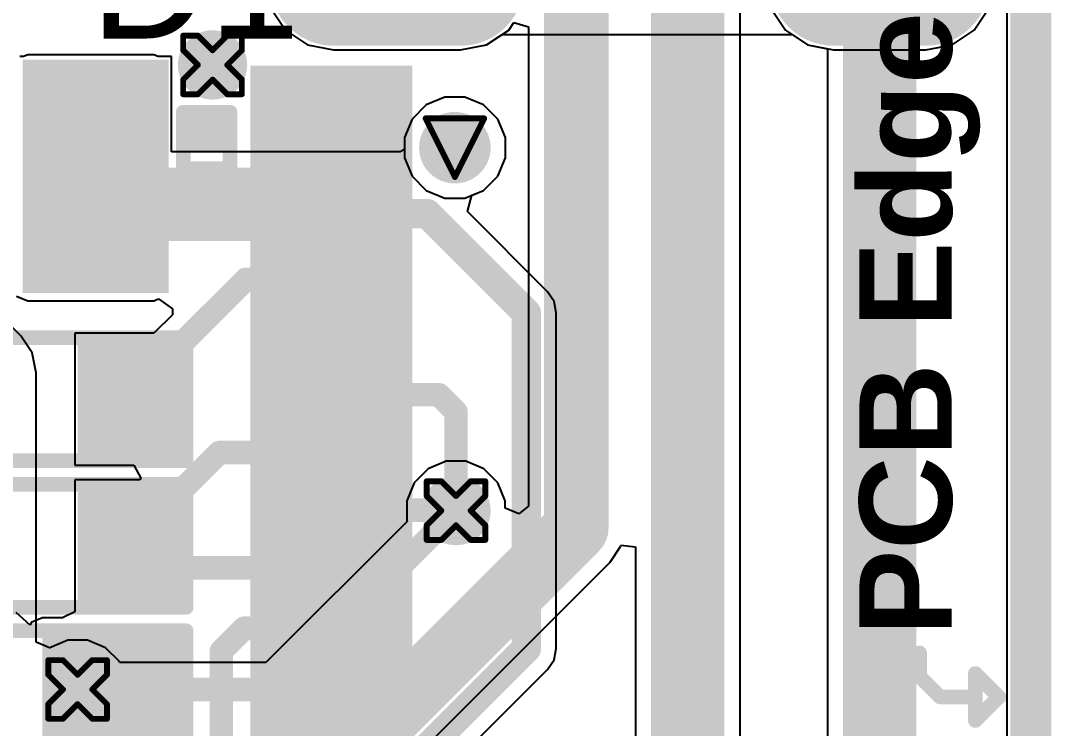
# Model space of a CAD drawing. Header units: inches. Extents: x -0.2 to 17.4, y -0.2 to 2.6.
# Drawn here: x 1.6396 to 1.991, y 0.4497 to 0.6911 of the extents above; entities that cross this region are included whole.
import ezdxf

# ---------------------------------------------------------------- set-up
doc = ezdxf.new("R2010")
doc.units = ezdxf.units.IN
doc.header["$MEASUREMENT"] = 0
for name, color, linetype in [('Board_Outline', 216, 'Continuous'), ('Bottom Layer', 5, 'Continuous'), ('Bottom Solder', 6, 'Continuous'), ('Drill Drawing', 1, 'Continuous'), ('Multi-Layer', 9, 'Continuous'), ('Pad Holes', 156, 'Continuous'), ('Top Layer', 1, 'Continuous'), ('Top Overlay', 2, 'Continuous'), ('Top Paste', 8, 'Continuous'), ('Top Solder', 216, 'Continuous'), ('Via Holes', 16, 'Continuous')]:
    doc.layers.add(name, color=color, linetype=linetype)
doc.styles.add('Arial', font='', dxfattribs={"height": 0.2})
doc.styles.add('Arial_Bold', font='', dxfattribs={"height": 0.2})
doc.styles.get('Arial').set_extended_font_data('Arial')
doc.styles.get('Arial_Bold').set_extended_font_data('Arial', bold=True)

# ---------------------------------------------------------------- blocks, each defined once
blk = doc.blocks.new('R___0603_12')
at = {"layer": 'Top Layer'}
for points in [[(-0.015, 0.0175), (-0.015, -0.0175), (-0.045, -0.0175), (-0.045, 0.0175)], [(0.045, 0.0175), (0.045, -0.0175), (0.015, -0.0175), (0.015, 0.0175)]]:
    blk.add_hatch(color=1, dxfattribs=at).paths.add_polyline_path(points)
at = {"layer": 'Top Paste'}
for points in [[(-0.015, 0.0175), (-0.015, -0.0175), (-0.045, -0.0175), (-0.045, 0.0175)], [(0.045, 0.0175), (0.045, -0.0175), (0.015, -0.0175), (0.015, 0.0175)]]:
    blk.add_hatch(color=8, dxfattribs=at).paths.add_polyline_path(points)
at = {"layer": 'Top Solder'}
for points in [[(-0.011, 0.0215), (-0.011, -0.0215), (-0.049, -0.0215), (-0.049, 0.0215)], [(0.049, 0.0215), (0.049, -0.0215), (0.011, -0.0215), (0.011, 0.0215)]]:
    blk.add_hatch(color=216, dxfattribs=at).paths.add_polyline_path(points)
at = {"layer": 'Top Overlay'}
for points in [[(-0.048, 0.021, 0.005, 0.005, 0), (-0.048, -0.021, 0.005, 0.005, 0)], [(0.048, 0.021, 0.005, 0.005, 0), (-0.048, 0.021, 0.005, 0.005, 0)], [(0.048, 0.021, 0.005, 0.005, 0), (0.048, -0.021, 0.005, 0.005, 0)], [(0.048, -0.021, 0.005, 0.005, 0), (-0.048, -0.021, 0.005, 0.005, 0)]]:
    blk.add_lwpolyline(points, format="xyseb", dxfattribs=at)
for points in [[(-0.04925, 0.021, 0.0025, 0.0025, 1), (-0.04675, 0.021, 0.0025, 0.0025, 1)], [(-0.04925, 0.021, 0.0025, 0.0025, 1), (-0.04675, 0.021, 0.0025, 0.0025, 1)], [(0.04675, 0.021, 0.0025, 0.0025, 1), (0.04925, 0.021, 0.0025, 0.0025, 1)], [(0.04675, 0.021, 0.0025, 0.0025, 1), (0.04925, 0.021, 0.0025, 0.0025, 1)], [(-0.04925, -0.021, 0.0025, 0.0025, 1), (-0.04675, -0.021, 0.0025, 0.0025, 1)], [(-0.04925, -0.021, 0.0025, 0.0025, 1), (-0.04675, -0.021, 0.0025, 0.0025, 1)], [(0.04675, -0.021, 0.0025, 0.0025, 1), (0.04925, -0.021, 0.0025, 0.0025, 1)], [(0.04675, -0.021, 0.0025, 0.0025, 1), (0.04925, -0.021, 0.0025, 0.0025, 1)]]:
    blk.add_lwpolyline(points, format="xyseb", close=True, dxfattribs=at)
blk = doc.blocks.new('R___0603_14')
at = {"layer": 'Top Layer'}
for points in [[(-0.015, 0.0175), (-0.015, -0.0175), (-0.045, -0.0175), (-0.045, 0.0175)], [(0.045, 0.0175), (0.045, -0.0175), (0.015, -0.0175), (0.015, 0.0175)]]:
    blk.add_hatch(color=1, dxfattribs=at).paths.add_polyline_path(points)
at = {"layer": 'Top Paste'}
for points in [[(-0.015, 0.0175), (-0.015, -0.0175), (-0.045, -0.0175), (-0.045, 0.0175)], [(0.045, 0.0175), (0.045, -0.0175), (0.015, -0.0175), (0.015, 0.0175)]]:
    blk.add_hatch(color=8, dxfattribs=at).paths.add_polyline_path(points)
at = {"layer": 'Top Solder'}
for points in [[(-0.011, 0.0215), (-0.011, -0.0215), (-0.049, -0.0215), (-0.049, 0.0215)], [(0.049, 0.0215), (0.049, -0.0215), (0.011, -0.0215), (0.011, 0.0215)]]:
    blk.add_hatch(color=216, dxfattribs=at).paths.add_polyline_path(points)
at = {"layer": 'Top Overlay'}
for points in [[(0.048, 0.021, 0.005, 0.005, 0), (-0.048, 0.021, 0.005, 0.005, 0)], [(-0.048, 0.021, 0.005, 0.005, 0), (-0.048, -0.021, 0.005, 0.005, 0)], [(0.048, 0.021, 0.005, 0.005, 0), (0.048, -0.021, 0.005, 0.005, 0)], [(0.048, -0.021, 0.005, 0.005, 0), (-0.048, -0.021, 0.005, 0.005, 0)]]:
    blk.add_lwpolyline(points, format="xyseb", dxfattribs=at)
for points in [[(-0.04925, 0.021, 0.0025, 0.0025, 1), (-0.04675, 0.021, 0.0025, 0.0025, 1)], [(-0.04925, 0.021, 0.0025, 0.0025, 1), (-0.04675, 0.021, 0.0025, 0.0025, 1)], [(0.04675, 0.021, 0.0025, 0.0025, 1), (0.04925, 0.021, 0.0025, 0.0025, 1)], [(0.04675, 0.021, 0.0025, 0.0025, 1), (0.04925, 0.021, 0.0025, 0.0025, 1)], [(-0.04925, -0.021, 0.0025, 0.0025, 1), (-0.04675, -0.021, 0.0025, 0.0025, 1)], [(-0.04925, -0.021, 0.0025, 0.0025, 1), (-0.04675, -0.021, 0.0025, 0.0025, 1)], [(0.04675, -0.021, 0.0025, 0.0025, 1), (0.04925, -0.021, 0.0025, 0.0025, 1)], [(0.04675, -0.021, 0.0025, 0.0025, 1), (0.04925, -0.021, 0.0025, 0.0025, 1)]]:
    blk.add_lwpolyline(points, format="xyseb", close=True, dxfattribs=at)
blk = doc.blocks.new('R___0603_15')
at = {"layer": 'Top Layer'}
for points in [[(-0.015, 0.0175), (-0.015, -0.0175), (-0.045, -0.0175), (-0.045, 0.0175)], [(0.045, 0.0175), (0.045, -0.0175), (0.015, -0.0175), (0.015, 0.0175)]]:
    blk.add_hatch(color=1, dxfattribs=at).paths.add_polyline_path(points)
at = {"layer": 'Top Paste'}
for points in [[(-0.015, 0.0175), (-0.015, -0.0175), (-0.045, -0.0175), (-0.045, 0.0175)], [(0.045, 0.0175), (0.045, -0.0175), (0.015, -0.0175), (0.015, 0.0175)]]:
    blk.add_hatch(color=8, dxfattribs=at).paths.add_polyline_path(points)
at = {"layer": 'Top Solder'}
for points in [[(-0.011, 0.0215), (-0.011, -0.0215), (-0.049, -0.0215), (-0.049, 0.0215)], [(0.049, 0.0215), (0.049, -0.0215), (0.011, -0.0215), (0.011, 0.0215)]]:
    blk.add_hatch(color=216, dxfattribs=at).paths.add_polyline_path(points)
at = {"layer": 'Top Overlay'}
for points in [[(-0.048, 0.021, 0.005, 0.005, 0), (-0.048, -0.021, 0.005, 0.005, 0)], [(0.048, 0.021, 0.005, 0.005, 0), (-0.048, 0.021, 0.005, 0.005, 0)], [(0.048, 0.021, 0.005, 0.005, 0), (0.048, -0.021, 0.005, 0.005, 0)], [(0.048, -0.021, 0.005, 0.005, 0), (-0.048, -0.021, 0.005, 0.005, 0)]]:
    blk.add_lwpolyline(points, format="xyseb", dxfattribs=at)
for points in [[(-0.04925, 0.021, 0.0025, 0.0025, 1), (-0.04675, 0.021, 0.0025, 0.0025, 1)], [(-0.04925, 0.021, 0.0025, 0.0025, 1), (-0.04675, 0.021, 0.0025, 0.0025, 1)], [(0.04675, 0.021, 0.0025, 0.0025, 1), (0.04925, 0.021, 0.0025, 0.0025, 1)], [(0.04675, 0.021, 0.0025, 0.0025, 1), (0.04925, 0.021, 0.0025, 0.0025, 1)], [(-0.04925, -0.021, 0.0025, 0.0025, 1), (-0.04675, -0.021, 0.0025, 0.0025, 1)], [(-0.04925, -0.021, 0.0025, 0.0025, 1), (-0.04675, -0.021, 0.0025, 0.0025, 1)], [(0.04675, -0.021, 0.0025, 0.0025, 1), (0.04925, -0.021, 0.0025, 0.0025, 1)], [(0.04675, -0.021, 0.0025, 0.0025, 1), (0.04925, -0.021, 0.0025, 0.0025, 1)]]:
    blk.add_lwpolyline(points, format="xyseb", close=True, dxfattribs=at)
blk = doc.blocks.new('TYPE_C_31_M_12__72')
at = {"layer": 'Bottom Layer'}
h = blk.add_hatch(color=5, dxfattribs=at)
edge = h.paths.add_edge_path()
edge.add_arc((0.17028, 0.04941), 0.01772, 180, 360)
edge.add_line((0.18799, 0.04941), (0.18799, 0.09272))
edge.add_arc((0.17028, 0.09272), 0.01772, 0, 180)
edge.add_line((0.15256, 0.09272), (0.15256, 0.04941))
h = blk.add_hatch(color=5, dxfattribs=at)
edge = h.paths.add_edge_path()
edge.add_arc((0.17028, -0.10925), 0.01772, 180, 360)
edge.add_line((0.18799, -0.10925), (0.18799, -0.07776))
edge.add_arc((0.17028, -0.07776), 0.01772, 0, 180)
edge.add_line((0.15256, -0.07776), (0.15256, -0.10925))
at = {"layer": 'Bottom Solder'}
h = blk.add_hatch(color=6, dxfattribs=at)
edge = h.paths.add_edge_path()
edge.add_arc((0.17028, 0.04941), 0.02172, 180, 360)
edge.add_line((0.19199, 0.04941), (0.19199, 0.09272))
edge.add_arc((0.17028, 0.09272), 0.02172, 0, 180)
edge.add_line((0.14856, 0.09272), (0.14856, 0.04941))
h = blk.add_hatch(color=6, dxfattribs=at)
edge = h.paths.add_edge_path()
edge.add_arc((0.11378, 0.05138), 0.004, 0, 360)
h = blk.add_hatch(color=6, dxfattribs=at)
edge = h.paths.add_edge_path()
edge.add_arc((0.17028, -0.10925), 0.02172, 180, 360)
edge.add_line((0.19199, -0.10925), (0.19199, -0.07776))
edge.add_arc((0.17028, -0.07776), 0.02172, 0, 180)
edge.add_line((0.14856, -0.07776), (0.14856, -0.10925))
at = {"layer": 'Multi-Layer'}
h = blk.add_hatch(color=9, dxfattribs=at)
edge = h.paths.add_edge_path()
edge.add_arc((0.17028, 0.04941), 0.01772, 180, 360)
edge.add_line((0.18799, 0.04941), (0.18799, 0.09272))
edge.add_arc((0.17028, 0.09272), 0.01772, 0, 180)
edge.add_line((0.15256, 0.09272), (0.15256, 0.04941))
h = blk.add_hatch(color=9, dxfattribs=at)
edge = h.paths.add_edge_path()
edge.add_arc((0.17028, -0.10925), 0.01772, 180, 360)
edge.add_line((0.18799, -0.10925), (0.18799, -0.07776))
edge.add_arc((0.17028, -0.07776), 0.01772, 0, 180)
edge.add_line((0.15256, -0.07776), (0.15256, -0.10925))
at = {"layer": 'Pad Holes'}
h = blk.add_hatch(color=7, dxfattribs=at)
edge = h.paths.add_edge_path()
edge.add_arc((0.11378, 0.05138), 0.0122, 0, 360)
at = {"layer": 'Top Layer'}
for points in [[(-0.1063, 0.11713), (-0.08268, 0.11713), (-0.08268, 0.06988), (-0.1063, 0.06988)], [(-0.0748, 0.11713), (-0.06299, 0.11713), (-0.06299, 0.06988), (-0.0748, 0.06988)], [(-0.05512, 0.11713), (-0.04331, 0.11713), (-0.04331, 0.06988), (-0.05512, 0.06988)], [(-0.03543, 0.11713), (-0.02362, 0.11713), (-0.02362, 0.06988), (-0.03543, 0.06988)], [(-0.01575, 0.11713), (-0.00394, 0.11713), (-0.00394, 0.06988), (-0.01575, 0.06988)], [(0.01575, 0.06988), (0.00394, 0.06988), (0.00394, 0.11713), (0.01575, 0.11713)], [(0.03543, 0.06988), (0.02362, 0.06988), (0.02362, 0.11713), (0.03543, 0.11713)], [(0.05512, 0.06988), (0.04331, 0.06988), (0.04331, 0.11713), (0.05512, 0.11713)], [(0.0748, 0.06988), (0.06299, 0.06988), (0.06299, 0.11713), (0.0748, 0.11713)], [(0.1063, 0.06988), (0.08268, 0.06988), (0.08268, 0.11713), (0.1063, 0.11713)], [(0.11417, 0.11713), (0.1378, 0.11713), (0.1378, 0.06988), (0.11417, 0.06988)]]:
    blk.add_hatch(color=1, dxfattribs=at).paths.add_polyline_path(points)
h = blk.add_hatch(color=1, dxfattribs=at)
edge = h.paths.add_edge_path()
edge.add_arc((0.17028, 0.04941), 0.01772, 180, 360)
edge.add_line((0.18799, 0.04941), (0.18799, 0.09272))
edge.add_arc((0.17028, 0.09272), 0.01772, 0, 180)
edge.add_line((0.15256, 0.09272), (0.15256, 0.04941))
h = blk.add_hatch(color=1, dxfattribs=at)
edge = h.paths.add_edge_path()
edge.add_arc((0.17028, -0.10925), 0.01772, 180, 360)
edge.add_line((0.18799, -0.10925), (0.18799, -0.07776))
edge.add_arc((0.17028, -0.07776), 0.01772, 0, 180)
edge.add_line((0.15256, -0.07776), (0.15256, -0.10925))
at = {"layer": 'Top Paste'}
for points in [[(-0.1063, 0.11713), (-0.08268, 0.11713), (-0.08268, 0.06988), (-0.1063, 0.06988)], [(-0.0748, 0.11713), (-0.06299, 0.11713), (-0.06299, 0.06988), (-0.0748, 0.06988)], [(-0.05512, 0.11713), (-0.04331, 0.11713), (-0.04331, 0.06988), (-0.05512, 0.06988)], [(-0.03543, 0.11713), (-0.02362, 0.11713), (-0.02362, 0.06988), (-0.03543, 0.06988)], [(-0.01575, 0.11713), (-0.00394, 0.11713), (-0.00394, 0.06988), (-0.01575, 0.06988)], [(0.01575, 0.06988), (0.00394, 0.06988), (0.00394, 0.11713), (0.01575, 0.11713)], [(0.03543, 0.06988), (0.02362, 0.06988), (0.02362, 0.11713), (0.03543, 0.11713)], [(0.05512, 0.06988), (0.04331, 0.06988), (0.04331, 0.11713), (0.05512, 0.11713)], [(0.0748, 0.06988), (0.06299, 0.06988), (0.06299, 0.11713), (0.0748, 0.11713)], [(0.1063, 0.06988), (0.08268, 0.06988), (0.08268, 0.11713), (0.1063, 0.11713)], [(0.11417, 0.11713), (0.1378, 0.11713), (0.1378, 0.06988), (0.11417, 0.06988)]]:
    blk.add_hatch(color=8, dxfattribs=at).paths.add_polyline_path(points)
at = {"layer": 'Top Solder'}
for points in [[(-0.1103, 0.12113), (-0.07868, 0.12113), (-0.07868, 0.06588), (-0.1103, 0.06588)], [(-0.0788, 0.12113), (-0.05899, 0.12113), (-0.05899, 0.06588), (-0.0788, 0.06588)], [(-0.05912, 0.12113), (-0.03931, 0.12113), (-0.03931, 0.06588), (-0.05912, 0.06588)], [(-0.03943, 0.12113), (-0.01962, 0.12113), (-0.01962, 0.06588), (-0.03943, 0.06588)], [(-0.01975, 0.12113), (0.00006, 0.12113), (0.00006, 0.06588), (-0.01975, 0.06588)], [(0.01975, 0.06588), (-0.00006, 0.06588), (-0.00006, 0.12113), (0.01975, 0.12113)], [(0.03943, 0.06588), (0.01962, 0.06588), (0.01962, 0.12113), (0.03943, 0.12113)], [(0.05912, 0.06588), (0.03931, 0.06588), (0.03931, 0.12113), (0.05912, 0.12113)], [(0.0788, 0.06588), (0.05899, 0.06588), (0.05899, 0.12113), (0.0788, 0.12113)], [(0.1103, 0.06588), (0.07868, 0.06588), (0.07868, 0.12113), (0.1103, 0.12113)], [(0.11017, 0.12113), (0.1418, 0.12113), (0.1418, 0.06588), (0.11017, 0.06588)]]:
    blk.add_hatch(color=216, dxfattribs=at).paths.add_polyline_path(points)
h = blk.add_hatch(color=216, dxfattribs=at)
edge = h.paths.add_edge_path()
edge.add_arc((0.17028, 0.04941), 0.02172, 180, 360)
edge.add_line((0.19199, 0.04941), (0.19199, 0.09272))
edge.add_arc((0.17028, 0.09272), 0.02172, 0, 180)
edge.add_line((0.14856, 0.09272), (0.14856, 0.04941))
h = blk.add_hatch(color=216, dxfattribs=at)
edge = h.paths.add_edge_path()
edge.add_arc((0.11378, 0.05138), 0.004, 0, 360)
h = blk.add_hatch(color=216, dxfattribs=at)
edge = h.paths.add_edge_path()
edge.add_arc((0.17028, -0.10925), 0.02172, 180, 360)
edge.add_line((0.19199, -0.10925), (0.19199, -0.07776))
edge.add_arc((0.17028, -0.07776), 0.02172, 0, 180)
edge.add_line((0.14856, -0.07776), (0.14856, -0.10925))
at = {"layer": 'Top Overlay'}
for points in [[(-0.06656, -0.10707, 0.005, 0.005, 0), (-0.07356, -0.11407, 0.005, 0.005, 0)], [(-0.06656, -0.10707, 0.005, 0.005, 0), (-0.05856, -0.10707, 0.005, 0.005, 0)], [(-0.07356, -0.11407, 0.005, 0.005, 0), (-0.07356, -0.12607, 0.005, 0.005, 0)], [(-0.08156, -0.12607, 0.005, 0.005, 0), (-0.07356, -0.12607, 0.005, 0.005, 0)], [(-0.08156, -0.12607, 0.005, 0.005, 0), (-0.07376, -0.13387, 0.005, 0.005, 0)], [(-0.06556, -0.12607, 0.005, 0.005, 0), (-0.07363, -0.13414, 0.005, 0.005, 0)], [(-0.07356, -0.12607, 0.005, 0.005, 0), (-0.06556, -0.12607, 0.005, 0.005, 0)], [(-0.17698, -0.14051, 0.005, 0.005, 0), (0.17698, -0.14051, 0.005, 0.005, 0)]]:
    blk.add_lwpolyline(points, format="xyseb", dxfattribs=at)
for points in [[(-0.06781, -0.10707, 0.0025, 0.0025, 1), (-0.06531, -0.10707, 0.0025, 0.0025, 1)], [(-0.06781, -0.10707, 0.0025, 0.0025, 1), (-0.06531, -0.10707, 0.0025, 0.0025, 1)], [(-0.05981, -0.10707, 0.0025, 0.0025, 1), (-0.05731, -0.10707, 0.0025, 0.0025, 1)], [(-0.07481, -0.11407, 0.0025, 0.0025, 1), (-0.07231, -0.11407, 0.0025, 0.0025, 1)], [(-0.07481, -0.11407, 0.0025, 0.0025, 1), (-0.07231, -0.11407, 0.0025, 0.0025, 1)], [(-0.08281, -0.12607, 0.0025, 0.0025, 1), (-0.08031, -0.12607, 0.0025, 0.0025, 1)], [(-0.08281, -0.12607, 0.0025, 0.0025, 1), (-0.08031, -0.12607, 0.0025, 0.0025, 1)], [(-0.07481, -0.12607, 0.0025, 0.0025, 1), (-0.07231, -0.12607, 0.0025, 0.0025, 1)], [(-0.07481, -0.12607, 0.0025, 0.0025, 1), (-0.07231, -0.12607, 0.0025, 0.0025, 1)], [(-0.07481, -0.12607, 0.0025, 0.0025, 1), (-0.07231, -0.12607, 0.0025, 0.0025, 1)], [(-0.06681, -0.12607, 0.0025, 0.0025, 1), (-0.06431, -0.12607, 0.0025, 0.0025, 1)], [(-0.06681, -0.12607, 0.0025, 0.0025, 1), (-0.06431, -0.12607, 0.0025, 0.0025, 1)], [(-0.07501, -0.13387, 0.0025, 0.0025, 1), (-0.07251, -0.13387, 0.0025, 0.0025, 1)], [(-0.07488, -0.13414, 0.0025, 0.0025, 1), (-0.07238, -0.13414, 0.0025, 0.0025, 1)]]:
    blk.add_lwpolyline(points, format="xyseb", close=True, dxfattribs=at)
at = {"layer": 'Top Overlay', "style": 'Arial_Bold'}
blk.add_text('PCB Edge', height=0.031496, dxfattribs=at).set_placement((-0.05269, -0.11804))
blk = doc.blocks.new('F____1206__3216_M_______78')
at = {"layer": 'Top Layer'}
for points in [[(-0.08102, 0.03583), (-0.03929, 0.03583), (-0.03929, -0.03583), (-0.08102, -0.03583)], [(0.03929, 0.03583), (0.08102, 0.03583), (0.08102, -0.03583), (0.03929, -0.03583)]]:
    blk.add_hatch(color=1, dxfattribs=at).paths.add_polyline_path(points)
at = {"layer": 'Top Paste'}
for points in [[(-0.08102, 0.03583), (-0.03929, 0.03583), (-0.03929, -0.03583), (-0.08102, -0.03583)], [(0.03929, 0.03583), (0.08102, 0.03583), (0.08102, -0.03583), (0.03929, -0.03583)]]:
    blk.add_hatch(color=8, dxfattribs=at).paths.add_polyline_path(points)
at = {"layer": 'Top Solder'}
for points in [[(-0.08502, 0.03983), (-0.03529, 0.03983), (-0.03529, -0.03983), (-0.08502, -0.03983)], [(0.03529, 0.03983), (0.08502, 0.03983), (0.08502, -0.03983), (0.03529, -0.03983)]]:
    blk.add_hatch(color=216, dxfattribs=at).paths.add_polyline_path(points)
at = {"layer": 'Top Overlay'}
for points in [[(0.02677, 0.03343, 0.005, 0.005, 0), (-0.02677, 0.03343, 0.005, 0.005, 0)], [(-0.02396, -0.00008, 0.005, 0.005, -0.962331), (0, -0.001, 0.005, 0.005, 0)], [(0.024, -0.001, 0.005, 0.005, -1), (0, -0.001, 0.005, 0.005, 0)], [(0.02677, -0.03343, 0.005, 0.005, 0), (-0.02677, -0.03343, 0.005, 0.005, 0)]]:
    blk.add_lwpolyline(points, format="xyseb", dxfattribs=at)
for points in [[(-0.02802, 0.03343, 0.0025, 0.0025, 1), (-0.02552, 0.03343, 0.0025, 0.0025, 1)], [(0.02552, 0.03343, 0.0025, 0.0025, 1), (0.02802, 0.03343, 0.0025, 0.0025, 1)], [(-0.02521, -0.00008, 0.0025, 0.0025, 1), (-0.02271, -0.00008, 0.0025, 0.0025, 1)], [(-0.00125, -0.001, 0.0025, 0.0025, 1), (0.00125, -0.001, 0.0025, 0.0025, 1)], [(-0.00125, -0.001, 0.0025, 0.0025, 1), (0.00125, -0.001, 0.0025, 0.0025, 1)], [(0.02275, -0.001, 0.0025, 0.0025, 1), (0.02525, -0.001, 0.0025, 0.0025, 1)], [(-0.02802, -0.03343, 0.0025, 0.0025, 1), (-0.02552, -0.03343, 0.0025, 0.0025, 1)], [(0.02552, -0.03343, 0.0025, 0.0025, 1), (0.02802, -0.03343, 0.0025, 0.0025, 1)]]:
    blk.add_lwpolyline(points, format="xyseb", close=True, dxfattribs=at)
blk = doc.blocks.new('DSN0603_2_79')
at = {"layer": 'Top Layer'}
for points in [[(-0.01181, 0.00472), (-0.00394, 0.00472), (-0.00394, -0.00472), (-0.01181, -0.00472)], [(0.00394, 0.00472), (0.01181, 0.00472), (0.01181, -0.00472), (0.00394, -0.00472)]]:
    blk.add_hatch(color=1, dxfattribs=at).paths.add_polyline_path(points)
at = {"layer": 'Top Paste'}
for points in [[(-0.01181, 0.00472), (-0.00394, 0.00472), (-0.00394, -0.00472), (-0.01181, -0.00472)], [(0.00394, 0.00472), (0.01181, 0.00472), (0.01181, -0.00472), (0.00394, -0.00472)]]:
    blk.add_hatch(color=8, dxfattribs=at).paths.add_polyline_path(points)
at = {"layer": 'Top Solder'}
for points in [[(-0.01398, 0.00689), (-0.00177, 0.00689), (-0.00177, -0.00689), (-0.01398, -0.00689)], [(0.00177, 0.00689), (0.01398, 0.00689), (0.01398, -0.00689), (0.00177, -0.00689)]]:
    blk.add_hatch(color=216, dxfattribs=at).paths.add_polyline_path(points)
at = {"layer": 'Top Overlay'}
for points in [[(-0.015, 0.008, 0.005, 0.005, 0), (-0.015, -0.008, 0.005, 0.005, 0)], [(-0.015, 0.008, 0.005, 0.005, 0), (0.015, 0.008, 0.005, 0.005, 0)], [(0.015, 0.008, 0.005, 0.005, 0), (0.015, -0.008, 0.005, 0.005, 0)], [(-0.015, -0.008, 0.005, 0.005, 0), (0.015, -0.008, 0.005, 0.005, 0)]]:
    blk.add_lwpolyline(points, format="xyseb", dxfattribs=at)
for points in [[(-0.01625, 0.008, 0.0025, 0.0025, 1), (-0.01375, 0.008, 0.0025, 0.0025, 1)], [(-0.01625, 0.008, 0.0025, 0.0025, 1), (-0.01375, 0.008, 0.0025, 0.0025, 1)], [(0.01375, 0.008, 0.0025, 0.0025, 1), (0.01625, 0.008, 0.0025, 0.0025, 1)], [(0.01375, 0.008, 0.0025, 0.0025, 1), (0.01625, 0.008, 0.0025, 0.0025, 1)], [(-0.01625, -0.008, 0.0025, 0.0025, 1), (-0.01375, -0.008, 0.0025, 0.0025, 1)], [(-0.01625, -0.008, 0.0025, 0.0025, 1), (-0.01375, -0.008, 0.0025, 0.0025, 1)], [(0.01375, -0.008, 0.0025, 0.0025, 1), (0.01625, -0.008, 0.0025, 0.0025, 1)], [(0.01375, -0.008, 0.0025, 0.0025, 1), (0.01625, -0.008, 0.0025, 0.0025, 1)]]:
    blk.add_lwpolyline(points, format="xyseb", close=True, dxfattribs=at)

msp = doc.modelspace()

# ---------------------------------------------------------------- hatches: boundary and pattern name
at = {"layer": 'Bottom Layer'}
h = msp.add_hatch(color=5, dxfattribs=at)
edge = h.paths.add_edge_path()
edge.add_arc((1.705, 0.676), 0.01181, 0, 360)
h = msp.add_hatch(color=5, dxfattribs=at)
edge = h.paths.add_edge_path()
edge.add_arc((1.788, 0.524), 0.01181, 0, 360)
h = msp.add_hatch(color=5, dxfattribs=at)
edge = h.paths.add_edge_path()
edge.add_arc((1.659, 0.463), 0.01181, 0, 360)
at = {"layer": 'Top Layer'}
h = msp.add_hatch(color=1, dxfattribs=at)
edge = h.paths.add_edge_path()
edge.add_arc((1.705, 0.676), 0.01181, 0, 360)
for points in [[(1.642, 0.601), (1.685, 0.601), (1.685, 0.674), (1.642, 0.674)], [(1.655, 0.616), (1.769, 0.616), (1.769, 0.641), (1.655, 0.641)], [(1.647, 0.443), (1.694, 0.443), (1.694, 0.482), (1.647, 0.482)]]:
    msp.add_hatch(color=1, dxfattribs=at).paths.add_polyline_path(points)
h = msp.add_hatch(color=1, dxfattribs=at)
edge = h.paths.add_edge_path()
edge.add_arc((1.788, 0.524), 0.01181, 0, 360)
h = msp.add_hatch(color=1, dxfattribs=at)
edge = h.paths.add_edge_path()
edge.add_arc((1.659, 0.463), 0.01181, 0, 360)
at = {"layer": 'Via Holes'}
h = msp.add_hatch(color=7, dxfattribs=at)
edge = h.paths.add_edge_path()
edge.add_arc((1.705, 0.676), 0.00591, 0, 360)
h = msp.add_hatch(color=7, dxfattribs=at)
edge = h.paths.add_edge_path()
edge.add_arc((1.788, 0.524), 0.00591, 0, 360)
h = msp.add_hatch(color=7, dxfattribs=at)
edge = h.paths.add_edge_path()
edge.add_arc((1.659, 0.463), 0.00591, 0, 360)

# ---------------------------------------------------------------- linework, layer by layer
at = {"layer": 'Board_Outline'}
msp.add_lwpolyline([(1.986, 1.343, 0.01, 0.01, 0), (1.986, -0.057, 0.01, 0.01, 0)], format="xyseb", dxfattribs=at)
at = {"layer": 'Bottom Layer'}
for p, q in [((1.88484, 0.256), (1.88484, 0.799)), ((1.63962, 0.58362), (1.49284, 0.73039)), ((1.9758, 0.70072), (1.9758, 0.36728)), ((1.72488, 0.69541), (1.72991, 0.6879)), ((1.89536, 0.69541), (1.90038, 0.6879)), ((1.96463, 0.6879), (1.96965, 0.69541)), ((1.80597, 0.6879), (1.80769, 0.69047)), ((1.80769, 0.69047), (1.81269, 0.68895)), ((1.81269, 0.68895), (1.81269, 0.52554)), ((1.72991, 0.6879), (1.73742, 0.68288)), ((1.79845, 0.68288), (1.80597, 0.6879)), ((1.90038, 0.6879), (1.90789, 0.68288)), ((1.95712, 0.68288), (1.96463, 0.6879)), ((1.73742, 0.68288), (1.74628, 0.68111)), ((1.78959, 0.68111), (1.79845, 0.68288)), ((1.90789, 0.68288), (1.91676, 0.68111)), ((1.94825, 0.68111), (1.95712, 0.68288)), ((1.74628, 0.68111), (1.78959, 0.68111)), ((1.91676, 0.68111), (1.94825, 0.68111)), ((1.7842, 0.66498), (1.77788, 0.66237)), ((1.79104, 0.66498), (1.7842, 0.66498)), ((1.79737, 0.66237), (1.79104, 0.66498)), ((1.77788, 0.66237), (1.77304, 0.65753)), ((1.80221, 0.65753), (1.79737, 0.66237)), ((1.77304, 0.65753), (1.77042, 0.6512)), ((1.80483, 0.6512), (1.80221, 0.65753)), ((1.77042, 0.6512), (1.77042, 0.64436)), ((1.80483, 0.64436), (1.80483, 0.6512)), ((1.77042, 0.64436), (1.77304, 0.63803)), ((1.80221, 0.63803), (1.80483, 0.64436)), ((1.77304, 0.63803), (1.77788, 0.63319)), ((1.79737, 0.63319), (1.80221, 0.63803)), ((1.77788, 0.63319), (1.7842, 0.63057)), ((1.79104, 0.63057), (1.79737, 0.63319)), ((1.7842, 0.63057), (1.79104, 0.63057)), ((1.64348, 0.57783), (1.63962, 0.58362)), ((1.63962, 0.58362), (1.63962, 0.58362)), ((1.64484, 0.571), (1.64348, 0.57783)), ((1.64484, 0.47915), (1.64484, 0.571)), ((1.64484, 0.571), (1.64484, 0.571)), ((1.77848, 0.53825), (1.77375, 0.53352)), ((1.78466, 0.54081), (1.77848, 0.53825)), ((1.79134, 0.54081), (1.78466, 0.54081)), ((1.79752, 0.53825), (1.79134, 0.54081)), ((1.80225, 0.53352), (1.79752, 0.53825)), ((1.77375, 0.53352), (1.77119, 0.52734)), ((1.80481, 0.52734), (1.80225, 0.53352)), ((1.77119, 0.52734), (1.77119, 0.52066)), ((1.80481, 0.52489), (1.80481, 0.52734)), ((1.80937, 0.5229), (1.80481, 0.52489)), ((1.81269, 0.52554), (1.80937, 0.5229)), ((1.77133, 0.52031), (1.7232, 0.47218)), ((1.77119, 0.52066), (1.77133, 0.52031)), ((1.84054, 0.50646), (1.84407, 0.51176)), ((1.84407, 0.51176), (1.84416, 0.51219)), ((1.84416, 0.51219), (1.84916, 0.51169)), ((1.84916, 0.51169), (1.84916, 0.26339)), ((1.69554, 0.36146), (1.84054, 0.50646)), ((1.64946, 0.47724), (1.64484, 0.47915)), ((1.65566, 0.47981), (1.64948, 0.47725)), ((1.66234, 0.47981), (1.65566, 0.47981)), ((1.66852, 0.47725), (1.66234, 0.47981)), ((1.64948, 0.47725), (1.64946, 0.47724)), ((1.67325, 0.47252), (1.66852, 0.47725)), ((1.67339, 0.47218), (1.67325, 0.47252)), ((1.7232, 0.47218), (1.67339, 0.47218))]:
    msp.add_line(p, q, dxfattribs=at)
for points in [[(1.829, 0.518, 0.022, 0.022, 0), (1.829, 0.892, 0.022, 0.022, 0)], [(1.867, 0.256, 0.025, 0.025, 0), (1.867, 0.799, 0.025, 0.025, 0)], [(1.684, 0.373, 0.022, 0.022, 0), (1.829, 0.518, 0.022, 0.022, 0)], [(1.727, 0.463, 0.008, 0.008, 0), (1.788, 0.524, 0.008, 0.008, 0)], [(1.659, 0.463, 0.008, 0.008, 0), (1.727, 0.463, 0.008, 0.008, 0)]]:
    msp.add_lwpolyline(points, format="xyseb", dxfattribs=at)
for points in [[(1.786, 0.524, 0.004, 0.004, 1), (1.79, 0.524, 0.004, 0.004, 1)], [(1.8235, 0.518, 0.011, 0.011, 1), (1.8345, 0.518, 0.011, 0.011, 1)], [(1.8235, 0.518, 0.011, 0.011, 1), (1.8345, 0.518, 0.011, 0.011, 1)], [(1.657, 0.463, 0.004, 0.004, 1), (1.661, 0.463, 0.004, 0.004, 1)], [(1.725, 0.463, 0.004, 0.004, 1), (1.729, 0.463, 0.004, 0.004, 1)], [(1.725, 0.463, 0.004, 0.004, 1), (1.729, 0.463, 0.004, 0.004, 1)]]:
    msp.add_lwpolyline(points, format="xyseb", close=True, dxfattribs=at)
at = {"layer": 'Drill Drawing'}
for points in [[(1.695, 0.681, 0.002, 0.002, 0), (1.695, 0.686, 0.002, 0.002, 0)], [(1.695, 0.686, 0.002, 0.002, 0), (1.7, 0.686, 0.002, 0.002, 0)], [(1.7, 0.686, 0.002, 0.002, 0), (1.705, 0.681, 0.002, 0.002, 0)], [(1.705, 0.681, 0.002, 0.002, 0), (1.71, 0.686, 0.002, 0.002, 0)], [(1.71, 0.686, 0.002, 0.002, 0), (1.715, 0.686, 0.002, 0.002, 0)], [(1.715, 0.681, 0.002, 0.002, 0), (1.715, 0.686, 0.002, 0.002, 0)], [(1.695, 0.681, 0.002, 0.002, 0), (1.7, 0.676, 0.002, 0.002, 0)], [(1.71, 0.676, 0.002, 0.002, 0), (1.715, 0.681, 0.002, 0.002, 0)], [(1.695, 0.671, 0.002, 0.002, 0), (1.7, 0.676, 0.002, 0.002, 0)], [(1.71, 0.676, 0.002, 0.002, 0), (1.715, 0.671, 0.002, 0.002, 0)], [(1.695, 0.666, 0.002, 0.002, 0), (1.695, 0.671, 0.002, 0.002, 0)], [(1.7, 0.666, 0.002, 0.002, 0), (1.705, 0.671, 0.002, 0.002, 0)], [(1.705, 0.671, 0.002, 0.002, 0), (1.71, 0.666, 0.002, 0.002, 0)], [(1.715, 0.666, 0.002, 0.002, 0), (1.715, 0.671, 0.002, 0.002, 0)], [(1.695, 0.666, 0.002, 0.002, 0), (1.7, 0.666, 0.002, 0.002, 0)], [(1.71, 0.666, 0.002, 0.002, 0), (1.715, 0.666, 0.002, 0.002, 0)], [(1.77762, 0.65778, 0.002, 0.002, 0), (1.79762, 0.65778, 0.002, 0.002, 0)], [(1.77762, 0.65778, 0.002, 0.002, 0), (1.78762, 0.63778, 0.002, 0.002, 0)], [(1.78762, 0.63778, 0.002, 0.002, 0), (1.79762, 0.65778, 0.002, 0.002, 0)], [(1.778, 0.529, 0.002, 0.002, 0), (1.778, 0.534, 0.002, 0.002, 0)], [(1.778, 0.534, 0.002, 0.002, 0), (1.783, 0.534, 0.002, 0.002, 0)], [(1.783, 0.534, 0.002, 0.002, 0), (1.788, 0.529, 0.002, 0.002, 0)], [(1.788, 0.529, 0.002, 0.002, 0), (1.793, 0.534, 0.002, 0.002, 0)], [(1.793, 0.534, 0.002, 0.002, 0), (1.798, 0.534, 0.002, 0.002, 0)], [(1.798, 0.529, 0.002, 0.002, 0), (1.798, 0.534, 0.002, 0.002, 0)], [(1.778, 0.529, 0.002, 0.002, 0), (1.783, 0.524, 0.002, 0.002, 0)], [(1.793, 0.524, 0.002, 0.002, 0), (1.798, 0.529, 0.002, 0.002, 0)], [(1.778, 0.519, 0.002, 0.002, 0), (1.783, 0.524, 0.002, 0.002, 0)], [(1.793, 0.524, 0.002, 0.002, 0), (1.798, 0.519, 0.002, 0.002, 0)], [(1.778, 0.514, 0.002, 0.002, 0), (1.778, 0.519, 0.002, 0.002, 0)], [(1.783, 0.514, 0.002, 0.002, 0), (1.788, 0.519, 0.002, 0.002, 0)], [(1.788, 0.519, 0.002, 0.002, 0), (1.793, 0.514, 0.002, 0.002, 0)], [(1.798, 0.514, 0.002, 0.002, 0), (1.798, 0.519, 0.002, 0.002, 0)], [(1.778, 0.514, 0.002, 0.002, 0), (1.783, 0.514, 0.002, 0.002, 0)], [(1.793, 0.514, 0.002, 0.002, 0), (1.798, 0.514, 0.002, 0.002, 0)], [(1.649, 0.468, 0.002, 0.002, 0), (1.649, 0.473, 0.002, 0.002, 0)], [(1.649, 0.473, 0.002, 0.002, 0), (1.654, 0.473, 0.002, 0.002, 0)], [(1.654, 0.473, 0.002, 0.002, 0), (1.659, 0.468, 0.002, 0.002, 0)], [(1.659, 0.468, 0.002, 0.002, 0), (1.664, 0.473, 0.002, 0.002, 0)], [(1.664, 0.473, 0.002, 0.002, 0), (1.669, 0.473, 0.002, 0.002, 0)], [(1.669, 0.468, 0.002, 0.002, 0), (1.669, 0.473, 0.002, 0.002, 0)], [(1.649, 0.468, 0.002, 0.002, 0), (1.654, 0.463, 0.002, 0.002, 0)], [(1.664, 0.463, 0.002, 0.002, 0), (1.669, 0.468, 0.002, 0.002, 0)], [(1.649, 0.458, 0.002, 0.002, 0), (1.654, 0.463, 0.002, 0.002, 0)], [(1.664, 0.463, 0.002, 0.002, 0), (1.669, 0.458, 0.002, 0.002, 0)], [(1.649, 0.453, 0.002, 0.002, 0), (1.649, 0.458, 0.002, 0.002, 0)], [(1.654, 0.453, 0.002, 0.002, 0), (1.659, 0.458, 0.002, 0.002, 0)], [(1.659, 0.458, 0.002, 0.002, 0), (1.664, 0.453, 0.002, 0.002, 0)], [(1.669, 0.453, 0.002, 0.002, 0), (1.669, 0.458, 0.002, 0.002, 0)], [(1.649, 0.453, 0.002, 0.002, 0), (1.654, 0.453, 0.002, 0.002, 0)], [(1.664, 0.453, 0.002, 0.002, 0), (1.669, 0.453, 0.002, 0.002, 0)]]:
    msp.add_lwpolyline(points, format="xyseb", dxfattribs=at)
for points in [[(1.6945, 0.686, 0.001, 0.001, 1), (1.6955, 0.686, 0.001, 0.001, 1)], [(1.6945, 0.686, 0.001, 0.001, 1), (1.6955, 0.686, 0.001, 0.001, 1)], [(1.6995, 0.686, 0.001, 0.001, 1), (1.7005, 0.686, 0.001, 0.001, 1)], [(1.6995, 0.686, 0.001, 0.001, 1), (1.7005, 0.686, 0.001, 0.001, 1)], [(1.7095, 0.686, 0.001, 0.001, 1), (1.7105, 0.686, 0.001, 0.001, 1)], [(1.7095, 0.686, 0.001, 0.001, 1), (1.7105, 0.686, 0.001, 0.001, 1)], [(1.7145, 0.686, 0.001, 0.001, 1), (1.7155, 0.686, 0.001, 0.001, 1)], [(1.7145, 0.686, 0.001, 0.001, 1), (1.7155, 0.686, 0.001, 0.001, 1)], [(1.6945, 0.681, 0.001, 0.001, 1), (1.6955, 0.681, 0.001, 0.001, 1)], [(1.6945, 0.681, 0.001, 0.001, 1), (1.6955, 0.681, 0.001, 0.001, 1)], [(1.7045, 0.681, 0.001, 0.001, 1), (1.7055, 0.681, 0.001, 0.001, 1)], [(1.7045, 0.681, 0.001, 0.001, 1), (1.7055, 0.681, 0.001, 0.001, 1)], [(1.7145, 0.681, 0.001, 0.001, 1), (1.7155, 0.681, 0.001, 0.001, 1)], [(1.7145, 0.681, 0.001, 0.001, 1), (1.7155, 0.681, 0.001, 0.001, 1)], [(1.6995, 0.676, 0.001, 0.001, 1), (1.7005, 0.676, 0.001, 0.001, 1)], [(1.6995, 0.676, 0.001, 0.001, 1), (1.7005, 0.676, 0.001, 0.001, 1)], [(1.7095, 0.676, 0.001, 0.001, 1), (1.7105, 0.676, 0.001, 0.001, 1)], [(1.7095, 0.676, 0.001, 0.001, 1), (1.7105, 0.676, 0.001, 0.001, 1)], [(1.6945, 0.671, 0.001, 0.001, 1), (1.6955, 0.671, 0.001, 0.001, 1)], [(1.6945, 0.671, 0.001, 0.001, 1), (1.6955, 0.671, 0.001, 0.001, 1)], [(1.7045, 0.671, 0.001, 0.001, 1), (1.7055, 0.671, 0.001, 0.001, 1)], [(1.7045, 0.671, 0.001, 0.001, 1), (1.7055, 0.671, 0.001, 0.001, 1)], [(1.7145, 0.671, 0.001, 0.001, 1), (1.7155, 0.671, 0.001, 0.001, 1)], [(1.7145, 0.671, 0.001, 0.001, 1), (1.7155, 0.671, 0.001, 0.001, 1)], [(1.6945, 0.666, 0.001, 0.001, 1), (1.6955, 0.666, 0.001, 0.001, 1)], [(1.6945, 0.666, 0.001, 0.001, 1), (1.6955, 0.666, 0.001, 0.001, 1)], [(1.6995, 0.666, 0.001, 0.001, 1), (1.7005, 0.666, 0.001, 0.001, 1)], [(1.6995, 0.666, 0.001, 0.001, 1), (1.7005, 0.666, 0.001, 0.001, 1)], [(1.7095, 0.666, 0.001, 0.001, 1), (1.7105, 0.666, 0.001, 0.001, 1)], [(1.7095, 0.666, 0.001, 0.001, 1), (1.7105, 0.666, 0.001, 0.001, 1)], [(1.7145, 0.666, 0.001, 0.001, 1), (1.7155, 0.666, 0.001, 0.001, 1)], [(1.7145, 0.666, 0.001, 0.001, 1), (1.7155, 0.666, 0.001, 0.001, 1)], [(1.77712, 0.65778, 0.001, 0.001, 1), (1.77812, 0.65778, 0.001, 0.001, 1)], [(1.77712, 0.65778, 0.001, 0.001, 1), (1.77812, 0.65778, 0.001, 0.001, 1)], [(1.79712, 0.65778, 0.001, 0.001, 1), (1.79812, 0.65778, 0.001, 0.001, 1)], [(1.79712, 0.65778, 0.001, 0.001, 1), (1.79812, 0.65778, 0.001, 0.001, 1)], [(1.78712, 0.63778, 0.001, 0.001, 1), (1.78812, 0.63778, 0.001, 0.001, 1)], [(1.78712, 0.63778, 0.001, 0.001, 1), (1.78812, 0.63778, 0.001, 0.001, 1)], [(1.7775, 0.534, 0.001, 0.001, 1), (1.7785, 0.534, 0.001, 0.001, 1)], [(1.7775, 0.534, 0.001, 0.001, 1), (1.7785, 0.534, 0.001, 0.001, 1)], [(1.7825, 0.534, 0.001, 0.001, 1), (1.7835, 0.534, 0.001, 0.001, 1)], [(1.7825, 0.534, 0.001, 0.001, 1), (1.7835, 0.534, 0.001, 0.001, 1)], [(1.7925, 0.534, 0.001, 0.001, 1), (1.7935, 0.534, 0.001, 0.001, 1)], [(1.7925, 0.534, 0.001, 0.001, 1), (1.7935, 0.534, 0.001, 0.001, 1)], [(1.7975, 0.534, 0.001, 0.001, 1), (1.7985, 0.534, 0.001, 0.001, 1)], [(1.7975, 0.534, 0.001, 0.001, 1), (1.7985, 0.534, 0.001, 0.001, 1)], [(1.7775, 0.529, 0.001, 0.001, 1), (1.7785, 0.529, 0.001, 0.001, 1)], [(1.7775, 0.529, 0.001, 0.001, 1), (1.7785, 0.529, 0.001, 0.001, 1)], [(1.7875, 0.529, 0.001, 0.001, 1), (1.7885, 0.529, 0.001, 0.001, 1)], [(1.7875, 0.529, 0.001, 0.001, 1), (1.7885, 0.529, 0.001, 0.001, 1)], [(1.7975, 0.529, 0.001, 0.001, 1), (1.7985, 0.529, 0.001, 0.001, 1)], [(1.7975, 0.529, 0.001, 0.001, 1), (1.7985, 0.529, 0.001, 0.001, 1)], [(1.7825, 0.524, 0.001, 0.001, 1), (1.7835, 0.524, 0.001, 0.001, 1)], [(1.7825, 0.524, 0.001, 0.001, 1), (1.7835, 0.524, 0.001, 0.001, 1)], [(1.7925, 0.524, 0.001, 0.001, 1), (1.7935, 0.524, 0.001, 0.001, 1)], [(1.7925, 0.524, 0.001, 0.001, 1), (1.7935, 0.524, 0.001, 0.001, 1)], [(1.7775, 0.519, 0.001, 0.001, 1), (1.7785, 0.519, 0.001, 0.001, 1)], [(1.7775, 0.519, 0.001, 0.001, 1), (1.7785, 0.519, 0.001, 0.001, 1)], [(1.7875, 0.519, 0.001, 0.001, 1), (1.7885, 0.519, 0.001, 0.001, 1)], [(1.7875, 0.519, 0.001, 0.001, 1), (1.7885, 0.519, 0.001, 0.001, 1)], [(1.7975, 0.519, 0.001, 0.001, 1), (1.7985, 0.519, 0.001, 0.001, 1)], [(1.7975, 0.519, 0.001, 0.001, 1), (1.7985, 0.519, 0.001, 0.001, 1)], [(1.7775, 0.514, 0.001, 0.001, 1), (1.7785, 0.514, 0.001, 0.001, 1)], [(1.7775, 0.514, 0.001, 0.001, 1), (1.7785, 0.514, 0.001, 0.001, 1)], [(1.7825, 0.514, 0.001, 0.001, 1), (1.7835, 0.514, 0.001, 0.001, 1)], [(1.7825, 0.514, 0.001, 0.001, 1), (1.7835, 0.514, 0.001, 0.001, 1)], [(1.7925, 0.514, 0.001, 0.001, 1), (1.7935, 0.514, 0.001, 0.001, 1)], [(1.7925, 0.514, 0.001, 0.001, 1), (1.7935, 0.514, 0.001, 0.001, 1)], [(1.7975, 0.514, 0.001, 0.001, 1), (1.7985, 0.514, 0.001, 0.001, 1)], [(1.7975, 0.514, 0.001, 0.001, 1), (1.7985, 0.514, 0.001, 0.001, 1)], [(1.6485, 0.473, 0.001, 0.001, 1), (1.6495, 0.473, 0.001, 0.001, 1)], [(1.6485, 0.473, 0.001, 0.001, 1), (1.6495, 0.473, 0.001, 0.001, 1)], [(1.6535, 0.473, 0.001, 0.001, 1), (1.6545, 0.473, 0.001, 0.001, 1)], [(1.6535, 0.473, 0.001, 0.001, 1), (1.6545, 0.473, 0.001, 0.001, 1)], [(1.6635, 0.473, 0.001, 0.001, 1), (1.6645, 0.473, 0.001, 0.001, 1)], [(1.6635, 0.473, 0.001, 0.001, 1), (1.6645, 0.473, 0.001, 0.001, 1)], [(1.6685, 0.473, 0.001, 0.001, 1), (1.6695, 0.473, 0.001, 0.001, 1)], [(1.6685, 0.473, 0.001, 0.001, 1), (1.6695, 0.473, 0.001, 0.001, 1)], [(1.6485, 0.468, 0.001, 0.001, 1), (1.6495, 0.468, 0.001, 0.001, 1)], [(1.6485, 0.468, 0.001, 0.001, 1), (1.6495, 0.468, 0.001, 0.001, 1)], [(1.6585, 0.468, 0.001, 0.001, 1), (1.6595, 0.468, 0.001, 0.001, 1)], [(1.6585, 0.468, 0.001, 0.001, 1), (1.6595, 0.468, 0.001, 0.001, 1)], [(1.6685, 0.468, 0.001, 0.001, 1), (1.6695, 0.468, 0.001, 0.001, 1)], [(1.6685, 0.468, 0.001, 0.001, 1), (1.6695, 0.468, 0.001, 0.001, 1)], [(1.6535, 0.463, 0.001, 0.001, 1), (1.6545, 0.463, 0.001, 0.001, 1)], [(1.6535, 0.463, 0.001, 0.001, 1), (1.6545, 0.463, 0.001, 0.001, 1)], [(1.6635, 0.463, 0.001, 0.001, 1), (1.6645, 0.463, 0.001, 0.001, 1)], [(1.6635, 0.463, 0.001, 0.001, 1), (1.6645, 0.463, 0.001, 0.001, 1)], [(1.6485, 0.458, 0.001, 0.001, 1), (1.6495, 0.458, 0.001, 0.001, 1)], [(1.6485, 0.458, 0.001, 0.001, 1), (1.6495, 0.458, 0.001, 0.001, 1)], [(1.6585, 0.458, 0.001, 0.001, 1), (1.6595, 0.458, 0.001, 0.001, 1)], [(1.6585, 0.458, 0.001, 0.001, 1), (1.6595, 0.458, 0.001, 0.001, 1)], [(1.6685, 0.458, 0.001, 0.001, 1), (1.6695, 0.458, 0.001, 0.001, 1)], [(1.6685, 0.458, 0.001, 0.001, 1), (1.6695, 0.458, 0.001, 0.001, 1)], [(1.6485, 0.453, 0.001, 0.001, 1), (1.6495, 0.453, 0.001, 0.001, 1)], [(1.6485, 0.453, 0.001, 0.001, 1), (1.6495, 0.453, 0.001, 0.001, 1)], [(1.6535, 0.453, 0.001, 0.001, 1), (1.6545, 0.453, 0.001, 0.001, 1)], [(1.6535, 0.453, 0.001, 0.001, 1), (1.6545, 0.453, 0.001, 0.001, 1)], [(1.6635, 0.453, 0.001, 0.001, 1), (1.6645, 0.453, 0.001, 0.001, 1)], [(1.6635, 0.453, 0.001, 0.001, 1), (1.6645, 0.453, 0.001, 0.001, 1)], [(1.6685, 0.453, 0.001, 0.001, 1), (1.6695, 0.453, 0.001, 0.001, 1)], [(1.6685, 0.453, 0.001, 0.001, 1), (1.6695, 0.453, 0.001, 0.001, 1)]]:
    msp.add_lwpolyline(points, format="xyseb", close=True, dxfattribs=at)
at = {"layer": 'Top Layer'}
for p, q in [((1.72488, 0.69541), (1.72991, 0.6879)), ((1.72991, 0.6879), (1.73742, 0.68288)), ((1.79845, 0.68288), (1.80378, 0.68643)), ((1.80378, 0.68643), (1.90257, 0.68643)), ((1.90257, 0.68643), (1.90789, 0.68288)), ((1.73742, 0.68288), (1.74628, 0.68111)), ((1.78959, 0.68111), (1.79845, 0.68288)), ((1.90789, 0.68288), (1.91466, 0.68153)), ((1.64059, 0.67883), (1.63929, 0.67883)), ((1.642, 0.67941), (1.64059, 0.67883)), ((1.685, 0.67941), (1.642, 0.67941)), ((1.68641, 0.67883), (1.685, 0.67941)), ((1.69102, 0.67883), (1.68641, 0.67883)), ((1.69102, 0.64641), (1.69102, 0.67883)), ((1.74628, 0.68111), (1.78959, 0.68111)), ((1.91466, 0.68153), (1.91466, 0.38647)), ((1.7842, 0.66498), (1.77788, 0.66237)), ((1.79104, 0.66498), (1.7842, 0.66498)), ((1.79737, 0.66237), (1.79104, 0.66498)), ((1.77788, 0.66237), (1.77304, 0.65753)), ((1.80221, 0.65753), (1.79737, 0.66237)), ((1.77304, 0.65753), (1.77042, 0.6512)), ((1.80483, 0.6512), (1.80221, 0.65753)), ((1.77042, 0.6512), (1.77042, 0.64736)), ((1.80483, 0.64436), (1.80483, 0.6512)), ((1.77042, 0.64736), (1.769, 0.64641)), ((1.769, 0.64641), (1.69102, 0.64641)), ((1.80221, 0.63803), (1.80483, 0.64436)), ((1.79737, 0.63319), (1.80221, 0.63803)), ((1.79338, 0.63154), (1.79737, 0.63319)), ((1.7919, 0.62596), (1.79338, 0.63154)), ((1.81921, 0.59864), (1.7919, 0.62596)), ((1.82142, 0.59534), (1.81921, 0.59864)), ((1.63817, 0.59717), (1.642, 0.59559)), ((1.642, 0.59559), (1.685, 0.59559)), ((1.685, 0.59559), (1.68653, 0.59622)), ((1.68653, 0.59622), (1.6866, 0.59624)), ((1.6866, 0.59624), (1.6913, 0.59284)), ((1.8222, 0.59143), (1.82142, 0.59534)), ((1.69129, 0.59077), (1.68502, 0.5845)), ((1.69131, 0.59269), (1.69129, 0.59077)), ((1.6913, 0.59284), (1.69131, 0.59269)), ((1.8222, 0.477), (1.8222, 0.59143)), ((1.68502, 0.5845), (1.658, 0.5845)), ((1.658, 0.5845), (1.658, 0.5395)), ((1.658, 0.5395), (1.67819, 0.5395)), ((1.67819, 0.5395), (1.68054, 0.53509)), ((1.68015, 0.5345), (1.658, 0.5345)), ((1.658, 0.5345), (1.658, 0.4895)), ((1.68054, 0.53509), (1.68015, 0.5345)), ((1.64281, 0.48495), (1.638, 0.48929)), ((1.658, 0.4895), (1.65386, 0.48741)), ((1.64317, 0.48583), (1.64281, 0.48495)), ((1.647, 0.48741), (1.64317, 0.48583)), ((1.65386, 0.48741), (1.647, 0.48741)), ((1.82142, 0.4731), (1.8222, 0.477)), ((1.81921, 0.46979), (1.82142, 0.4731)), ((1.79146, 0.44204), (1.81921, 0.46979))]:
    msp.add_line(p, q, dxfattribs=at)
for points in [[(1.9325, 0.36372, 0.025, 0.025, 0), (1.9325, 0.70428, 0.025, 0.025, 0)], [(1.665, 0.641, 0.02, 0.02, 0), (1.667, 0.639, 0.02, 0.02, 0)], [(1.7455, 0.62849, 0.01, 0.01, 0), (1.74869, 0.62529, 0.01, 0.01, 0)], [(1.74869, 0.62529, 0.01, 0.01, 0), (1.77814, 0.62529, 0.01, 0.01, 0)], [(1.77814, 0.62529, 0.01, 0.01, 0), (1.812, 0.59143, 0.01, 0.01, 0)], [(1.678, 0.5645, 0.008, 0.008, 0), (1.7164, 0.6029, 0.008, 0.008, 0)], [(1.7164, 0.6029, 0.008, 0.008, 0), (1.7455, 0.6029, 0.008, 0.008, 0)], [(1.74359, 0.60099, 0.008, 0.008, 0), (1.7455, 0.6029, 0.008, 0.008, 0)], [(1.812, 0.477, 0.01, 0.01, 0), (1.812, 0.59143, 0.01, 0.01, 0)], [(1.678, 0.562, 0.008, 0.008, 0), (1.678, 0.5645, 0.008, 0.008, 0)], [(1.7455, 0.56353, 0.008, 0.008, 0), (1.78214, 0.56353, 0.008, 0.008, 0)], [(1.78214, 0.56353, 0.008, 0.008, 0), (1.788, 0.55767, 0.008, 0.008, 0)], [(1.788, 0.524, 0.008, 0.008, 0), (1.788, 0.55767, 0.008, 0.008, 0)], [(1.678, 0.5145, 0.008, 0.008, 0), (1.70734, 0.54384, 0.008, 0.008, 0)], [(1.70734, 0.54384, 0.008, 0.008, 0), (1.7455, 0.54384, 0.008, 0.008, 0)], [(1.7455, 0.52416, 0.008, 0.008, 0), (1.78784, 0.52416, 0.008, 0.008, 0)], [(1.78742, 0.52358, 0.008, 0.008, 0), (1.788, 0.523, 0.008, 0.008, 0)], [(1.788, 0.523, 0.008, 0.008, 0), (1.788, 0.524, 0.008, 0.008, 0)], [(1.678, 0.512, 0.008, 0.008, 0), (1.678, 0.5145, 0.008, 0.008, 0)], [(1.678, 0.512, 0.008, 0.008, 0), (1.68553, 0.50447, 0.008, 0.008, 0)], [(1.68553, 0.50447, 0.008, 0.008, 0), (1.7455, 0.50447, 0.008, 0.008, 0)], [(1.74464, 0.48393, 0.008, 0.008, 0), (1.7455, 0.48479, 0.008, 0.008, 0)], [(1.708, 0.47607, 0.008, 0.008, 0), (1.71586, 0.48393, 0.008, 0.008, 0)], [(1.71586, 0.48393, 0.008, 0.008, 0), (1.74464, 0.48393, 0.008, 0.008, 0)], [(1.77826, 0.44326, 0.01, 0.01, 0), (1.812, 0.477, 0.01, 0.01, 0)], [(1.708, 0.425, 0.008, 0.008, 0), (1.708, 0.47607, 0.008, 0.008, 0)], [(1.659, 0.463, 0.008, 0.008, 0), (1.677, 0.463, 0.008, 0.008, 0)], [(1.677, 0.463, 0.008, 0.008, 0), (1.678, 0.462, 0.008, 0.008, 0)]]:
    msp.add_lwpolyline(points, format="xyseb", dxfattribs=at)
for points in [[(1.66, 0.641, 0.01, 0.01, 1), (1.67, 0.641, 0.01, 0.01, 1)], [(1.662, 0.639, 0.01, 0.01, 1), (1.672, 0.639, 0.01, 0.01, 1)], [(1.743, 0.62849, 0.005, 0.005, 1), (1.748, 0.62849, 0.005, 0.005, 1)], [(1.74619, 0.62529, 0.005, 0.005, 1), (1.75119, 0.62529, 0.005, 0.005, 1)], [(1.74619, 0.62529, 0.005, 0.005, 1), (1.75119, 0.62529, 0.005, 0.005, 1)], [(1.77564, 0.62529, 0.005, 0.005, 1), (1.78064, 0.62529, 0.005, 0.005, 1)], [(1.77564, 0.62529, 0.005, 0.005, 1), (1.78064, 0.62529, 0.005, 0.005, 1)], [(1.7144, 0.6029, 0.004, 0.004, 1), (1.7184, 0.6029, 0.004, 0.004, 1)], [(1.7144, 0.6029, 0.004, 0.004, 1), (1.7184, 0.6029, 0.004, 0.004, 1)], [(1.74159, 0.60099, 0.004, 0.004, 1), (1.74559, 0.60099, 0.004, 0.004, 1)], [(1.7435, 0.6029, 0.004, 0.004, 1), (1.7475, 0.6029, 0.004, 0.004, 1)], [(1.7435, 0.6029, 0.004, 0.004, 1), (1.7475, 0.6029, 0.004, 0.004, 1)], [(1.8095, 0.59143, 0.005, 0.005, 1), (1.8145, 0.59143, 0.005, 0.005, 1)], [(1.8095, 0.59143, 0.005, 0.005, 1), (1.8145, 0.59143, 0.005, 0.005, 1)], [(1.676, 0.5645, 0.004, 0.004, 1), (1.68, 0.5645, 0.004, 0.004, 1)], [(1.676, 0.5645, 0.004, 0.004, 1), (1.68, 0.5645, 0.004, 0.004, 1)], [(1.676, 0.562, 0.004, 0.004, 1), (1.68, 0.562, 0.004, 0.004, 1)], [(1.7435, 0.56353, 0.004, 0.004, 1), (1.7475, 0.56353, 0.004, 0.004, 1)], [(1.78014, 0.56353, 0.004, 0.004, 1), (1.78414, 0.56353, 0.004, 0.004, 1)], [(1.78014, 0.56353, 0.004, 0.004, 1), (1.78414, 0.56353, 0.004, 0.004, 1)], [(1.786, 0.55767, 0.004, 0.004, 1), (1.79, 0.55767, 0.004, 0.004, 1)], [(1.786, 0.55767, 0.004, 0.004, 1), (1.79, 0.55767, 0.004, 0.004, 1)], [(1.70534, 0.54384, 0.004, 0.004, 1), (1.70934, 0.54384, 0.004, 0.004, 1)], [(1.70534, 0.54384, 0.004, 0.004, 1), (1.70934, 0.54384, 0.004, 0.004, 1)], [(1.7435, 0.54384, 0.004, 0.004, 1), (1.7475, 0.54384, 0.004, 0.004, 1)], [(1.7435, 0.52416, 0.004, 0.004, 1), (1.7475, 0.52416, 0.004, 0.004, 1)], [(1.78542, 0.52358, 0.004, 0.004, 1), (1.78942, 0.52358, 0.004, 0.004, 1)], [(1.78584, 0.52416, 0.004, 0.004, 1), (1.78984, 0.52416, 0.004, 0.004, 1)], [(1.786, 0.524, 0.004, 0.004, 1), (1.79, 0.524, 0.004, 0.004, 1)], [(1.786, 0.524, 0.004, 0.004, 1), (1.79, 0.524, 0.004, 0.004, 1)], [(1.786, 0.523, 0.004, 0.004, 1), (1.79, 0.523, 0.004, 0.004, 1)], [(1.786, 0.523, 0.004, 0.004, 1), (1.79, 0.523, 0.004, 0.004, 1)], [(1.676, 0.5145, 0.004, 0.004, 1), (1.68, 0.5145, 0.004, 0.004, 1)], [(1.676, 0.5145, 0.004, 0.004, 1), (1.68, 0.5145, 0.004, 0.004, 1)], [(1.676, 0.512, 0.004, 0.004, 1), (1.68, 0.512, 0.004, 0.004, 1)], [(1.676, 0.512, 0.004, 0.004, 1), (1.68, 0.512, 0.004, 0.004, 1)], [(1.68353, 0.50447, 0.004, 0.004, 1), (1.68753, 0.50447, 0.004, 0.004, 1)], [(1.68353, 0.50447, 0.004, 0.004, 1), (1.68753, 0.50447, 0.004, 0.004, 1)], [(1.7435, 0.50447, 0.004, 0.004, 1), (1.7475, 0.50447, 0.004, 0.004, 1)], [(1.7435, 0.48479, 0.004, 0.004, 1), (1.7475, 0.48479, 0.004, 0.004, 1)], [(1.71386, 0.48393, 0.004, 0.004, 1), (1.71786, 0.48393, 0.004, 0.004, 1)], [(1.71386, 0.48393, 0.004, 0.004, 1), (1.71786, 0.48393, 0.004, 0.004, 1)], [(1.74264, 0.48393, 0.004, 0.004, 1), (1.74664, 0.48393, 0.004, 0.004, 1)], [(1.74264, 0.48393, 0.004, 0.004, 1), (1.74664, 0.48393, 0.004, 0.004, 1)], [(1.8095, 0.477, 0.005, 0.005, 1), (1.8145, 0.477, 0.005, 0.005, 1)], [(1.8095, 0.477, 0.005, 0.005, 1), (1.8145, 0.477, 0.005, 0.005, 1)], [(1.706, 0.47607, 0.004, 0.004, 1), (1.71, 0.47607, 0.004, 0.004, 1)], [(1.706, 0.47607, 0.004, 0.004, 1), (1.71, 0.47607, 0.004, 0.004, 1)], [(1.657, 0.463, 0.004, 0.004, 1), (1.661, 0.463, 0.004, 0.004, 1)], [(1.675, 0.463, 0.004, 0.004, 1), (1.679, 0.463, 0.004, 0.004, 1)], [(1.675, 0.463, 0.004, 0.004, 1), (1.679, 0.463, 0.004, 0.004, 1)], [(1.676, 0.462, 0.004, 0.004, 1), (1.68, 0.462, 0.004, 0.004, 1)]]:
    msp.add_lwpolyline(points, format="xyseb", close=True, dxfattribs=at)

# ---------------------------------------------------------------- block references
for name, p, rotation in [('TYPE_C_31_M_12__72', (1.839, 0.534), 90), ('F____1206__3216_M_______78', (1.605, 0.638), 180), ('DSN0603_2_79', (1.703, 0.64487), 90), ('R___0603_12', (1.648, 0.562), 180), ('R___0603_15', (1.648, 0.512), 180), ('R___0603_14', (1.648, 0.462), 180)]:
    msp.add_blockref(name, p, dxfattribs=dict(rotation=rotation))

# ---------------------------------------------------------------- texts
at = {"layer": 'Top Overlay', "style": 'Arial'}
msp.add_text('D1', height=0.04, dxfattribs=at).set_placement((1.66334, 0.68501))

doc.saveas('drawing.dxf')
